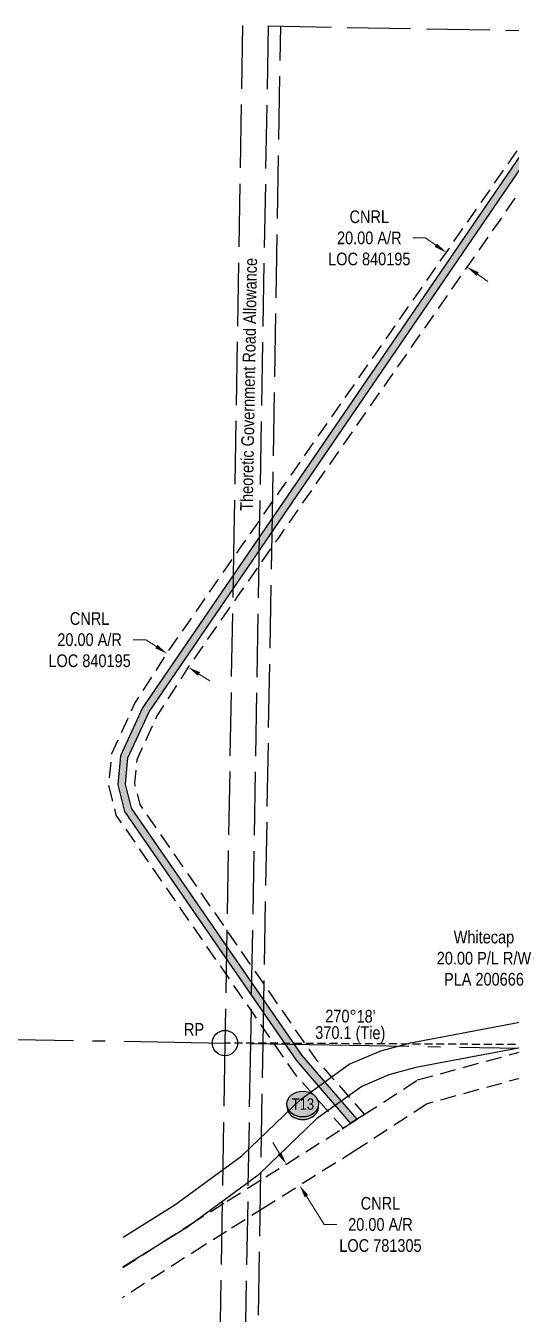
# Model space of a CAD drawing. Extents: x 406232 to 435383, y 6039561 to 6052989.
# Drawn here: x 420428 to 420811, y 6042229 to 6043247 of the extents above; entities that cross this region are included whole.
import ezdxf
from ezdxf.enums import TextEntityAlignment as Align

# ---------------------------------------------------------------- set-up
doc = ezdxf.new("R2010")
doc.units = 0
doc.header["$LTSCALE"] = 5
doc.header["$PDSIZE"] = 0.5
for name, pattern in [('foc-ACCESSROAD', [3.75, 2.5, -1.25]), ('foc-QUARTERLINE', [33, 25, -3, 2, -3]), ('foc-TIELINE', [1.875, 1.25, -0.625]), ('foc-UNSURVEYED', [12.5, 10, -2.5])]:
    doc.linetypes.add(name, pattern=pattern)
doc.layers.get('Defpoints').update_dxf_attribs({"color": 9})
for name, color, linetype in [('35', 37, 'Continuous'), ('F-AR', 190, 'foc-ACCESSROAD'), ('F-RW', 190, 'Continuous'), ('L-BD', 7, 'Continuous'), ('L-ROAD-T', 7, 'Continuous'), ('L-SECQ', 8, 'foc-QUARTERLINE'), ('L-TIE', 7, 'foc-TIELINE'), ('L-USEC', 7, 'foc-UNSURVEYED'), ('P-BUFFER-H 100m', 191, 'Continuous'), ('P-CROSSINGS', 250, 'Continuous'), ('P-TXT', 4, 'Continuous'), ('P-WORKAREA', 113, 'Continuous'), ('P-WORKAREA-H', 111, 'Continuous')]:
    doc.layers.add(name, color=color, linetype=linetype)
doc.layers.add('F-AR-T', color=190, linetype='Continuous', lineweight=9)
doc.layers.add('F-RW-T', color=190, linetype='Continuous', lineweight=9)
doc.styles.add('80', font='ARIALN.TTF', dxfattribs={"height": 10})
doc.styles.add('80CG', font='ARIALN.TTF', dxfattribs={"height": 10})
doc.styles.add('80L', font='ARIALN.TTF', dxfattribs={"height": 10})
doc.styles.add('Crossing', font='ARIALN.TTF', dxfattribs={"height": 10})
doc.dimstyles.new('Compass 5 000', dxfattribs={"dimscale": 5, "dimtxt": 9, "dimasz": 2, "dimexe": 0.2, "dimexo": 0.0625, "dimgap": 0.5, "dimtad": 0, "dimtih": 1, "dimtoh": 1, "dimzin": 0, "dimdsep": 46, "dimtxsty": '80CG', "dimcen": 0.1, "dimse1": 1, "dimse2": 1, "dimclrd": 256, "dimclrt": 256, "dimaunit": 1, "dimadec": 4, "dimazin": 0, "dimtfac": 0.06, "dimtofl": 0, "dimtmove": 0, "dimatfit": 1, "dimfxl": 0.2, "dimtolj": 1, "dimtzin": 0, "dimlwd": -1, "dimarcsym": 0})

# ---------------------------------------------------------------- blocks, each defined once
blk = doc.blocks.new('*D432')
at = {"layer": 'Defpoints', "color": 0, "transparency": 16777216}
for p in [(420906.9, 6042485), (420853.5, 6042467.1), (420913.2, 6042466)]:
    blk.add_point(p, dxfattribs=at)
at = {"layer": 'F-RW-T', "transparency": 16777216}
for p, q in [((420839.1, 6042510), (420829.1, 6042510)), ((420850.3, 6042476.6), (420839.1, 6042510)), ((420863, 6042438.7), (420866.2, 6042429.2))]:
    blk.add_line(p, q, dxfattribs=at)
for points in [[(420851.9, 6042477.1), (420848.8, 6042476), (420853.5, 6042467.1)], [(420864.6, 6042439.2), (420861.5, 6042438.1), (420859.9, 6042448.1)]]:
    blk.add_solid(points, dxfattribs=at)
at = {"layer": 'F-RW-T', "transparency": 16777216, "insert": (420789.6, 6042510), "char_height": 10, "attachment_point": 5, "style": '80CG'}
blk.add_mtext('\\A1;Whitecap\\P20.00 P/L R/W\\PPLA 200666', dxfattribs=at)
blk = doc.blocks.new('*D456')
at = {"layer": 'Defpoints', "color": 0, "transparency": 16777216}
for p in [(420758.2, 6043065.3), (420759.9, 6043067.7), (420774.6, 6043053.9)]:
    blk.add_point(p, dxfattribs=at)
at = {"layer": 'F-AR-T', "transparency": 16777216}
for p, q in [((420743.5, 6043079.2), (420733.5, 6043079.2)), ((420751.7, 6043073.4), (420743.5, 6043079.2)), ((420784.5, 6043050.6), (420792.7, 6043044.9))]:
    blk.add_line(p, q, dxfattribs=at)
for points in [[(420752.6, 6043074.8), (420750.7, 6043072.1), (420759.9, 6043067.7)], [(420785.5, 6043052), (420783.6, 6043049.2), (420776.3, 6043056.3)]]:
    blk.add_solid(points, dxfattribs=at)
at = {"layer": 'F-AR-T', "transparency": 16777216, "insert": (420699.1, 6043079.2), "char_height": 10, "attachment_point": 5, "style": '80CG'}
blk.add_mtext('\\A1;CNRL\\P20.00 A/R\\PLOC 840195', dxfattribs=at)
blk = doc.blocks.new('*D457')
at = {"layer": 'Defpoints', "color": 0, "transparency": 16777216}
for p in [(420646, 6042355.2), (420656.7, 6042338.3), (420644.1, 6042330.4)]:
    blk.add_point(p, dxfattribs=at)
at = {"layer": 'F-AR-T', "transparency": 16777216}
for p, q in [((420628.2, 6042355.8), (420622.9, 6042364.3)), ((420649.5, 6042322), (420663.5, 6042299.6)), ((420663.5, 6042299.6), (420673.5, 6042299.6))]:
    blk.add_line(p, q, dxfattribs=at)
for points in [[(420629.6, 6042356.7), (420626.8, 6042354.9), (420633.5, 6042347.4)], [(420650.9, 6042322.9), (420648.1, 6042321.1), (420644.1, 6042330.4)]]:
    blk.add_solid(points, dxfattribs=at)
at = {"layer": 'F-AR-T', "transparency": 16777216, "insert": (420707.9, 6042299.6), "char_height": 10, "attachment_point": 5, "style": '80CG'}
blk.add_mtext('\\A1;CNRL\\P20.00 A/R\\PLOC 781305', dxfattribs=at)
blk = doc.blocks.new('RP')
at = {"layer": '35', "color": 3}
blk.add_circle((0, 0), 10, dxfattribs=at)
at = {"layer": '35', "color": 3, "style": '80'}
blk.add_attdef('RP_001', (-32.4, 5.8), '', height=10, dxfattribs=at)
blk = doc.blocks.new('*D599')
at = {"layer": 'Defpoints', "color": 0, "transparency": 16777216}
for p in [(420539.4, 6042750.8), (420537.2, 6042747.3), (420554, 6042736.5)]:
    blk.add_point(p, dxfattribs=at)
at = {"layer": 'F-AR-T', "transparency": 16777216}
for p, q in [((420522.6, 6042761.7), (420512.6, 6042761.7)), ((420531, 6042756.3), (420522.6, 6042761.7)), ((420564.7, 6042734.6), (420573.1, 6042729.2))]:
    blk.add_line(p, q, dxfattribs=at)
for points in [[(420531.9, 6042757.7), (420530.1, 6042754.9), (420539.4, 6042750.8)], [(420565.6, 6042736), (420563.8, 6042733.2), (420556.2, 6042740)]]:
    blk.add_solid(points, dxfattribs=at)
at = {"layer": 'F-AR-T', "transparency": 16777216, "insert": (420478.3, 6042761.7), "char_height": 10, "attachment_point": 5, "style": '80CG'}
blk.add_mtext('\\A1;CNRL\\P20.00 A/R\\PLOC 840195', dxfattribs=at)
blk = doc.blocks.new('xing3')
h = blk.add_hatch(color=250)
h.dxf.hatch_style = 1
edge = h.paths.add_edge_path()
edge.add_ellipse((0, -2), major_axis=(-12.5, 0), ratio=0.816297, start_angle=0, end_angle=180)
edge.add_line((12.5, -2), (12.5, 0))
edge.add_ellipse((0, 0), major_axis=(-12.5, 0), ratio=0.816297, start_angle=0, end_angle=180, ccw=False)
edge.add_line((-12.5, 0), (-12.5, -2))
at = {"layer": 'P-BUFFER-H 100m'}
h = blk.add_hatch(color=256, dxfattribs=at)
h.dxf.hatch_style = 1
edge = h.paths.add_edge_path()
edge.add_ellipse((0, 0), major_axis=(-12.5, 0), ratio=0.816297, start_angle=0, end_angle=360)
at = {"color": 250}
blk.add_ellipse((0, 0), major_axis=(-12.5, 0), ratio=0.816297, dxfattribs=at)
blk.add_ellipse((0, -2), major_axis=(-12.5, 0), ratio=0.816297, start_param=0, end_param=3.141593, dxfattribs=at)
at = {"color": 250, "style": 'Crossing'}
blk.add_attdef('CROSSING', text='', height=9, dxfattribs=at).set_placement((0.1, 0), align=Align.MIDDLE_CENTER)
at = {"color": 250, "style": 'Crossing', "flags": 1}
for tag, p in [('OWNER', (0.1, -12.5)), ('DESCRIPTION', (0.1, -25.8)), ('LOCATION', (0.1, -39.3)), ('DWG_REF', (0.1, -52.8))]:
    blk.add_attdef(tag, text='', height=9, dxfattribs=at).set_placement(p, align=Align.MIDDLE_CENTER)

msp = doc.modelspace()

# ---------------------------------------------------------------- hatches: boundary and pattern name
at = {"layer": 'P-WORKAREA-H'}
h = msp.add_hatch(color=256, dxfattribs=at)
h.dxf.hatch_style = 1
h.paths.add_polyline_path([(421305.106, 6044091.768), (421211.309, 6044170.382), (421093.241, 6044174.52), (421084.645, 6044117.496), (421071.146, 6043524.897), (421050.753, 6043484.896), (420520.054, 6042707.77), (420502.73, 6042670.065), (420500.642, 6042647.053), (420505.888, 6042626.028), (420641.427, 6042429.513), (420684.358, 6042379.48), (420689.428, 6042382.781), (420646.185, 6042433.178), (420511.443, 6042628.536), (420506.707, 6042647.521), (420508.61, 6042668.497), (420525.292, 6042704.806), (421055.922, 6043481.83), (421077.11, 6043523.393), (421090.632, 6044116.979), (421098.374, 6044168.34), (421209.038, 6044164.46), (421304.836, 6044084.17)])
h = msp.add_hatch(color=256, dxfattribs=at)
h.dxf.hatch_style = 1
h.paths.add_polyline_path([(421305.106, 6044091.768), (421211.309, 6044170.382), (421093.241, 6044174.52), (421084.645, 6044117.496), (421071.146, 6043524.897), (421050.753, 6043484.896), (420520.054, 6042707.77), (420502.73, 6042670.065), (420500.642, 6042647.053), (420505.888, 6042626.028), (420641.427, 6042429.513), (420684.358, 6042379.48), (420689.428, 6042382.781), (420646.185, 6042433.178), (420511.443, 6042628.536), (420506.707, 6042647.521), (420508.61, 6042668.497), (420525.292, 6042704.806), (421055.922, 6043481.83), (421077.11, 6043523.393), (421090.632, 6044116.979), (421098.374, 6044168.34), (421209.038, 6044164.46), (421304.836, 6044084.17)])

# ---------------------------------------------------------------- linework, layer by layer
at = {"layer": 'F-AR', "flags": 128}
msp.add_lwpolyline([(420695.365, 6042386.646), (420678.421, 6042375.614), (420640.79, 6042418.107), (420622.231, 6042445.015), (420620.979, 6042446.831), (420591.554, 6042489.491), (420499.403, 6042623.099), (420493.563, 6042646.507), (420495.866, 6042671.896), (420513.881, 6042711.103), (420541.356, 6042753.852), (420597.554, 6042834.57), (420628.493, 6042879.008), (420816.409, 6043148.918), (420880.917, 6043244.75), (420900.985, 6043274.563), (421060.439, 6043511.462), (421065.729, 6043530.873), (421068.654, 6043579.617), (421076.776, 6044065.677), (421077.647, 6044117.81), (421082.656, 6044168.891), (421102.46, 6044168.196), (421097.63, 6044116.665), (421096.773, 6044065.325), (421088.643, 6043578.852), (421085.569, 6043527.61), (421078.867, 6043503.025), (420924.811, 6043274.145), (420904.743, 6043244.331), (420832.911, 6043137.619), (420627.868, 6042843.111), (420596.929, 6042798.673), (420557.98, 6042742.728), (420531.465, 6042701.473), (420515.473, 6042666.667), (420513.786, 6042648.067), (420517.928, 6042631.465), (420592.152, 6042523.85), (420621.576, 6042481.188), (420646.822, 6042444.584), (420656.564, 6042430.46), (420695.365, 6042386.646)], close=True, dxfattribs=at)
at = {"layer": 'F-AR'}
for points in [[(421512.796, 6042491.844), (421441.111, 6042498.699), (421416.7, 6042502.987), (421400.251, 6042505.876), (421353.843, 6042514.028), (421338.499, 6042515.319), (421298.807, 6042518.655), (421283.846, 6042519.914), (421277.973, 6042520.407), (421257.649, 6042512.878), (421197.607, 6042490.562), (421128.86, 6042477.586), (421053.943, 6042456.192), (421041.194, 6042454.235), (421021.425, 6042451.201), (420955.125, 6042441.048), (420857.78, 6042426.12), (420744.695, 6042394.898), (420688.434, 6042358.27), (420616.909, 6042313.341), (420586.41, 6042294.184), (420568.999, 6042283.247), (420504.065, 6042241.719)], [(420504.459, 6042265.601), (420557.759, 6042299.695), (420586.824, 6042317.978), (420617.324, 6042337.163), (420677.653, 6042375.114), (420694.597, 6042386.146), (420737.097, 6042413.816), (420839.25, 6042441.775)]]:
    msp.add_lwpolyline(points, dxfattribs=at)
at = {"layer": 'F-RW'}
msp.add_lwpolyline([(420504.856, 6042289.584), (420545.72, 6042315.11), (420598.47, 6042353.96), (420644.7, 6042398.38), (420683.33, 6042426.2), (420708.08, 6042436.95), (420731.56, 6042443.13), (420842.69, 6042464.14)], dxfattribs=at)
msp.add_lwpolyline([(420846.404, 6042444.497), (420735.966, 6042423.618), (420714.644, 6042418.006), (420693.267, 6042408.721), (420657.531, 6042382.985), (420612.321, 6042339.545, -0.03267), (420610.325, 6042337.864), (420557.575, 6042299.014, -0.01911537), (420556.311, 6042298.155), (420504.462, 6042265.768)], format="xyb", dxfattribs=at)
at = {"layer": 'L-SECQ', "flags": 128}
for points in [[(419680.652, 6042458.813), (420585.156, 6042443.002)], [(420605.261, 6042442.651), (421509.768, 6042426.843)]]:
    msp.add_lwpolyline(points, dxfattribs=at)
at = {"layer": 'L-TIE', "flags": 128}
msp.add_lwpolyline([(420955.125, 6042441.048), (420585.156, 6042443.002)], dxfattribs=at)
at = {"layer": 'L-USEC'}
for p, q in [((420599.134, 6043247.046), (420592.146, 6042845.024)), ((420619.239, 6043246.693), (420612.251, 6042844.674)), ((420619.239, 6043246.693), (421021.449, 6043239.637)), ((420622.302, 6042844.495), (420629.292, 6043246.517)), ((420592.146, 6042845.024), (420585.156, 6042443)), ((420612.251, 6042844.674), (420605.261, 6042442.651)), ((420615.312, 6042442.473), (420622.302, 6042844.495)), ((420585.156, 6042443), (420578.17, 6042040.978)), ((420605.261, 6042442.653), (420598.274, 6042040.629))]:
    msp.add_line(p, q, dxfattribs=at)
at = {"layer": 'L-USEC', "flags": 128}
msp.add_lwpolyline([(420608.326, 6042040.454), (420615.312, 6042442.473)], dxfattribs=at)
at = {"layer": 'P-WORKAREA'}
msp.add_lwpolyline([(421305.106, 6044091.768), (421211.309, 6044170.382), (421093.241, 6044174.52), (421084.645, 6044117.496), (421071.146, 6043524.897), (421050.753, 6043484.896), (420520.054, 6042707.77), (420502.73, 6042670.065), (420500.642, 6042647.053), (420505.888, 6042626.028), (420641.427, 6042429.513), (420684.358, 6042379.48), (420689.428, 6042382.781), (420646.185, 6042433.178), (420511.443, 6042628.536), (420506.707, 6042647.521), (420508.61, 6042668.497), (420525.292, 6042704.806), (421055.922, 6043481.83), (421077.11, 6043523.393), (421090.632, 6044116.979), (421098.374, 6044168.34), (421209.038, 6044164.46), (421304.836, 6044084.17)], close=True, dxfattribs=at)

# ---------------------------------------------------------------- block references
at = {"layer": 'P-CROSSINGS', "xscale": 0.99954368, "yscale": 0.99954368, "zscale": 0.99954368}
msp.add_blockref('xing3', (420646.556, 6042394.788), dxfattribs=at).add_auto_attribs({'CROSSING': 'T13'})
at = {"layer": 'P-TXT', "xscale": 0.99954368, "yscale": 0.99954368, "zscale": 0.99954368}
msp.add_blockref('RP', (420585.156, 6042443.002), dxfattribs=at).add_auto_attribs({'RP_001': 'RP'})

# ---------------------------------------------------------------- texts
at = {"layer": 'L-BD', "color": 5, "style": '80L'}
for s, height, p in [("270°18'", 9.9954, (420684.172, 6042464.215)), ('370.1 (Tie)', 9.99544, (420684.097, 6042449.971))]:
    msp.add_text(s, height=height, rotation=359.6974, dxfattribs=at).set_placement(p, align=Align.MIDDLE)
at = {"layer": 'L-ROAD-T', "style": '80L'}
msp.add_text('Theoretic Government Road Allowance', height=9.99539, rotation=89.022928, dxfattribs=at).set_placement((420603.814, 6042963.508), align=Align.MIDDLE_CENTER)

# ---------------------------------------------------------------- dimensions: what is measured, and where the dimension line sits
at = {"layer": 'F-AR-T'}
for p1, p2, distance, picture, middle in [((420774.62, 6043053.894), (420758.207, 6043065.321), -2.936, '*D456', (420699.136, 6043079.158)), ((420553.999, 6042736.535), (420537.176, 6042747.347), -4.162, '*D599', (420478.266, 6042761.662))]:
    dim = msp.add_aligned_dim(p1=p1, p2=p2, distance=distance, text='CNRL\\P20.00 A/R\\PLOC 840195', dimstyle='Compass 5 000', dxfattribs=at)
    dim.commit()
    dim.dimension.update_dxf_attribs({"geometry": picture, "text_midpoint": middle})
dim = msp.add_linear_dim(base=(420644.145, 6042330.449), p1=(420646.039, 6042355.222), p2=(420656.661, 6042338.312), angle=302.135134, text='CNRL\\P20.00 A/R\\PLOC 781305', dimstyle='Compass 5 000', dxfattribs=at)
dim.commit()
dim.dimension.update_dxf_attribs({"geometry": '*D457', "text_midpoint": (420707.863, 6042299.591), "dimtype": 161})
at = {"layer": 'F-RW-T'}
dim = msp.add_linear_dim(base=(420853.522, 6042467.079), p1=(420913.215, 6042466.026), p2=(420906.866, 6042484.962), angle=108.533675, text='Whitecap\\P20.00 P/L R/W\\PPLA 200666', dimstyle='Compass 5 000', dxfattribs=at)
dim.commit()
dim.dimension.update_dxf_attribs({"geometry": '*D432', "text_midpoint": (420789.592, 6042510.006), "dimtype": 161})

doc.saveas('drawing.dxf')
